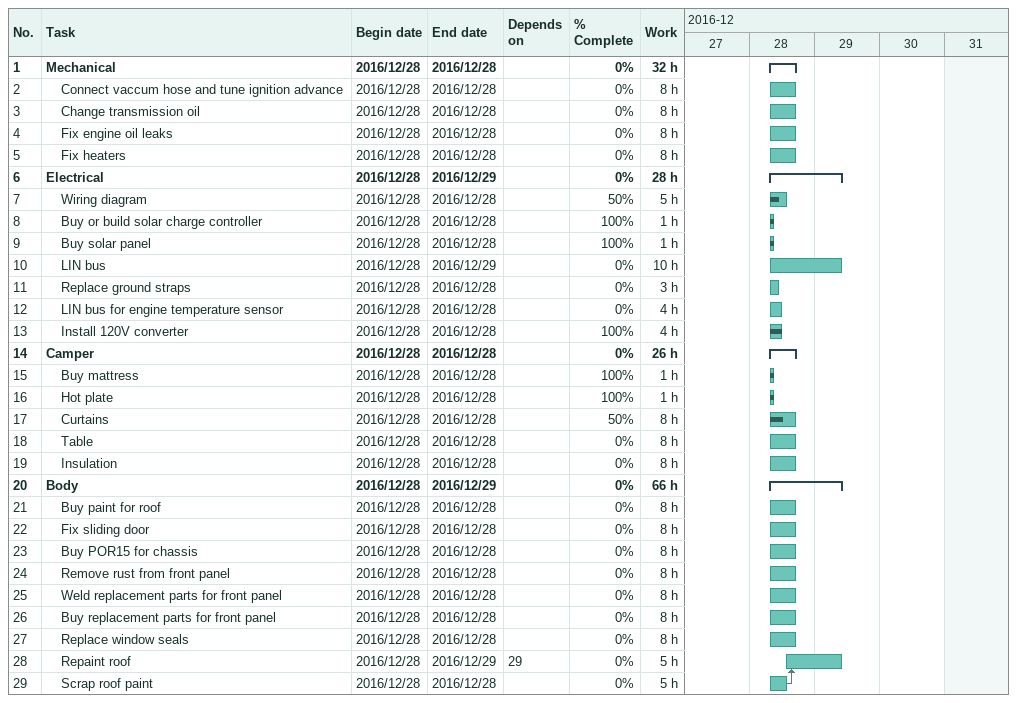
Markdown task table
| ID | Level | Task | Start | Finish | Predecessors | % complete | Work (h) |
|---|---|---|---|---|---|---|---|
| 1 | 1 | **Mechanical** | 2016-12-28 | 2016-12-28 |  | 0 | 32 |
| 2 | 2 | Connect vaccum hose and tune ignition advance | 2016-12-28 | 2016-12-28 |  | 0 | 8 |
| 3 | 2 | Change transmission oil | 2016-12-28 | 2016-12-28 |  | 0 | 8 |
| 4 | 2 | Fix engine oil leaks | 2016-12-28 | 2016-12-28 |  | 0 | 8 |
| 5 | 2 | Fix heaters | 2016-12-28 | 2016-12-28 |  | 0 | 8 |
| 6 | 1 | **Electrical** | 2016-12-28 | 2016-12-29 |  | 0 | 28 |
| 7 | 2 | Wiring diagram | 2016-12-28 | 2016-12-28 |  | 50 | 5 |
| 8 | 2 | Buy or build solar charge controller | 2016-12-28 | 2016-12-28 |  | 100 | 1 |
| 9 | 2 | Buy solar panel | 2016-12-28 | 2016-12-28 |  | 100 | 1 |
| 10 | 2 | LIN bus | 2016-12-28 | 2016-12-29 |  | 0 | 10 |
| 11 | 2 | Replace ground straps | 2016-12-28 | 2016-12-28 |  | 0 | 3 |
| 12 | 2 | LIN bus for engine temperature sensor | 2016-12-28 | 2016-12-28 |  | 0 | 4 |
| 13 | 2 | Install 120V converter | 2016-12-28 | 2016-12-28 |  | 100 | 4 |
| 14 | 1 | **Camper** | 2016-12-28 | 2016-12-28 |  | 0 | 26 |
| 15 | 2 | Buy mattress | 2016-12-28 | 2016-12-28 |  | 100 | 1 |
| 16 | 2 | Hot plate | 2016-12-28 | 2016-12-28 |  | 100 | 1 |
| 17 | 2 | Curtains | 2016-12-28 | 2016-12-28 |  | 50 | 8 |
| 18 | 2 | Table | 2016-12-28 | 2016-12-28 |  | 0 | 8 |
| 19 | 2 | Insulation | 2016-12-28 | 2016-12-28 |  | 0 | 8 |
| 20 | 1 | **Body** | 2016-12-28 | 2016-12-29 |  | 0 | 66 |
| 21 | 2 | Buy paint for roof | 2016-12-28 | 2016-12-28 |  | 0 | 8 |
| 22 | 2 | Fix sliding door | 2016-12-28 | 2016-12-28 |  | 0 | 8 |
| 23 | 2 | Buy POR15 for chassis | 2016-12-28 | 2016-12-28 |  | 0 | 8 |
| 24 | 2 | Remove rust from front panel | 2016-12-28 | 2016-12-28 |  | 0 | 8 |
| 25 | 2 | Weld replacement parts for front panel | 2016-12-28 | 2016-12-28 |  | 0 | 8 |
| 26 | 2 | Buy replacement parts for front panel | 2016-12-28 | 2016-12-28 |  | 0 | 8 |
| 27 | 2 | Replace window seals | 2016-12-28 | 2016-12-28 |  | 0 | 8 |
| 28 | 2 | Repaint roof | 2016-12-28 | 2016-12-29 | 29 | 0 | 5 |
| 29 | 2 | Scrap roof paint | 2016-12-28 | 2016-12-28 |  | 0 | 5 |
